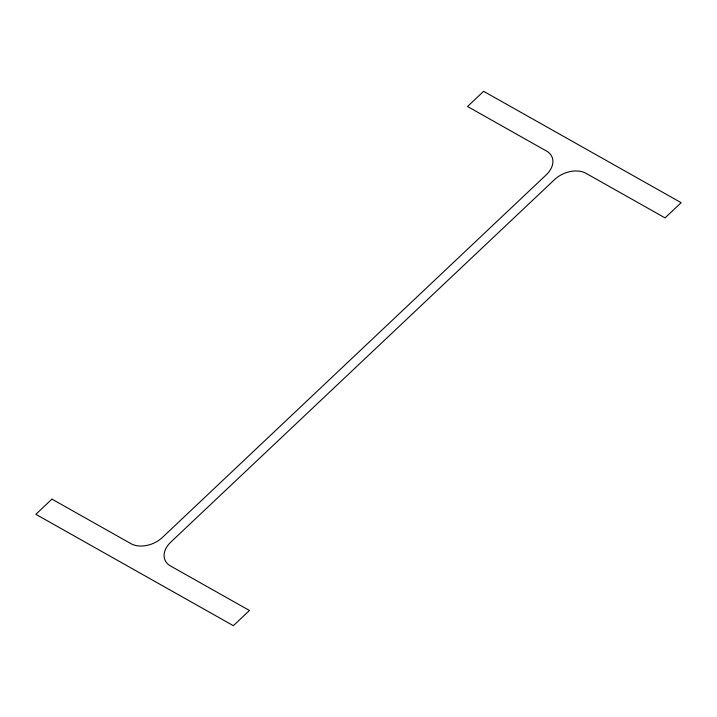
<?xml version="1.0" encoding="UTF-8"?>
<svg xmlns="http://www.w3.org/2000/svg" width="717" height="717" viewBox="0 0 717 717"><rect width="100%" height="100%" fill="white"/><g stroke="black" fill="none" stroke-linecap="round" stroke-linejoin="round"><path stroke-width="1.08" d="M51.947 499.113L35.85 514.313L233.366 625.69L249.462 610.49L170.431 565.919A23.213 16.061 -23.4 0 1 170.771 542.142L554.573 179.573A23.213 16.061 -23.4 0 1 586.022 173.326L665.053 217.887L681.15 202.687L483.634 91.31L467.538 106.51L546.569 151.081A23.213 16.061 -23.4 0 1 546.229 174.858L162.427 537.427A23.213 16.061 -23.4 0 1 130.978 543.674L51.947 499.113"/></g></svg>
